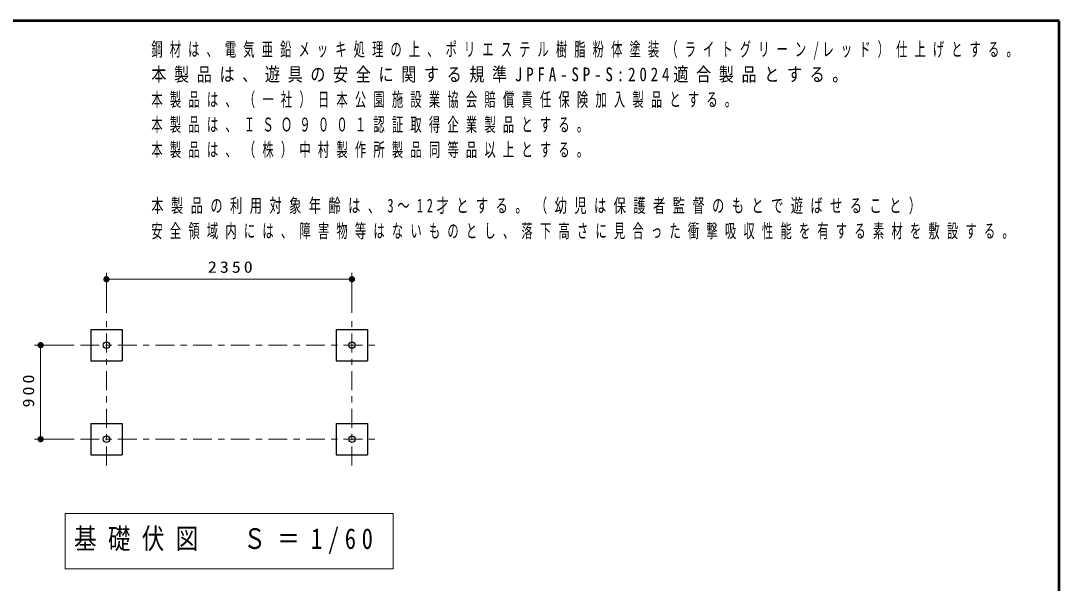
# Model space of a CAD drawing. Units: millimetres on the paper, with parts at other scales. Extents: x -365 to 0, y -12 to 257.
# Drawn here: x -165.7 to 0, y 167.3 to 257 of the extents above; entities that cross this region are included whole.
import ezdxf

# ---------------------------------------------------------------- set-up
doc = ezdxf.new("R2010")
doc.units = ezdxf.units.MM
doc.linetypes.add('USER2', pattern=[6, 3, -1, 1, -1])
doc.layers.add('LY_1', color=7, linetype='Continuous', lineweight=25)
doc.layers.add('LY_2', color=7, linetype='Continuous', lineweight=13)
doc.styles.add('ＭＳ ゴシック', font='')
doc.styles.get('ＭＳ ゴシック').set_extended_font_data('MS Gothic')

# ---------------------------------------------------------------- blocks, each defined once
blk = doc.blocks.new('filled_dot')
at = {"color": 0, "linetype": 'Continuous', "lineweight": -2, "const_width": 1.25}
blk.add_lwpolyline([(-0.625, 0, 1), (0.625, 0, 1)], format="xyb", close=True, dxfattribs=at)

msp = doc.modelspace()

# ---------------------------------------------------------------- linework, layer by layer
at = {"layer": 'LY_1', "lineweight": 13}
for p, q in [((-151.991, 210.466), (-151.991, 216.799)), ((-151.991, 215.799), (-112.824, 215.799)), ((-112.824, 210.466), (-112.824, 216.799)), ((-157.157, 205.299), (-163.491, 205.299)), ((-162.491, 190.299), (-162.491, 205.299)), ((-157.157, 190.299), (-163.491, 190.299)), ((-158.557, 178.454), (-158.557, 169.654)), ((-106.257, 178.454), (-158.557, 178.454)), ((-106.257, 169.654), (-106.257, 178.454)), ((-158.557, 169.654), (-106.257, 169.654))]:
    msp.add_line(p, q, dxfattribs=at)
at = {"layer": 'LY_1', "linetype": 'USER2', "lineweight": 13}
for p, q in [((-151.991, 186.133), (-151.991, 209.466)), ((-112.824, 186.133), (-112.824, 209.466)), ((-156.157, 205.299), (-108.657, 205.299)), ((-156.157, 190.299), (-108.657, 190.299))]:
    msp.add_line(p, q, dxfattribs=at)
at = {"layer": 'LY_1'}
for p, q in [((-154.491, 207.799), (-149.491, 207.799)), ((-154.491, 207.799), (-154.491, 202.799)), ((-149.491, 207.799), (-149.491, 202.799)), ((-115.324, 207.799), (-110.324, 207.799)), ((-115.324, 207.799), (-115.324, 202.799)), ((-110.324, 207.799), (-110.324, 202.799)), ((-154.491, 202.799), (-149.491, 202.799)), ((-115.324, 202.799), (-110.324, 202.799)), ((-154.491, 192.799), (-149.491, 192.799)), ((-154.491, 192.799), (-154.491, 187.799)), ((-149.491, 192.799), (-149.491, 187.799)), ((-115.324, 192.799), (-110.324, 192.799)), ((-115.324, 192.799), (-115.324, 187.799)), ((-110.324, 192.799), (-110.324, 187.799)), ((-154.491, 187.799), (-149.491, 187.799)), ((-115.324, 187.799), (-110.324, 187.799))]:
    msp.add_line(p, q, dxfattribs=at)
for centre in [(-151.991, 205.299), (-112.824, 205.299), (-151.991, 190.299), (-112.824, 190.299)]:
    msp.add_circle(centre, 0.504, dxfattribs=at)
at = {"layer": 'LY_2', "lineweight": 50}
for p, q in [((0, 257), (-365, 257)), ((0, 0), (0, 257))]:
    msp.add_line(p, q, dxfattribs=at)

# ---------------------------------------------------------------- block references
at = {"layer": 'LY_1', "lineweight": 13, "xscale": 0.4, "yscale": 0.4}
msp.add_blockref('filled_dot', (-151.991, 215.799), dxfattribs=at)
for p, rotation in [((-112.824, 215.799), 180), ((-162.491, 205.299), 270), ((-162.491, 190.299), 90)]:
    msp.add_blockref('filled_dot', p, dxfattribs=dict(at, rotation=rotation))

# ---------------------------------------------------------------- texts
at = {"layer": 'LY_1', "style": 'ＭＳ ゴシック'}
for s, insert, char_height, attachment_point in [('\\T1.63;\\W0.6;鋼材は、電気亜鉛メッキ処理の上、ポリエステル樹脂粉体塗装（ライトグリーン/レッド）仕上げとする。', (-144.826, 253.558), 2.199, 1), ('\\T1.51;\\W0.8;本製品は、遊具の安全に関する規準JPFA-SP-S:2024適合製品とする。', (-144.826, 249.558), 2.199, 1), ('\\T1.64;\\W0.6;本製品は、（一社）日本公園施設業協会賠償責任保険加入製品とする。', (-144.826, 245.558), 2.199, 1), ('\\T1.64;\\W0.6;本製品は、ＩＳＯ９００１認証取得企業製品とする。', (-144.826, 241.558), 2.199, 1), ('\\T1.64;\\W0.6;本製品は、（株）中村製作所製品同等品以上とする。', (-144.826, 237.558), 2.199, 1), ('\\T1.61;\\W0.65;本製品の利用対象年齢は、3～12才とする。（幼児は保護者監督のもとで遊ばせること）', (-144.826, 226.162), 2.199, 7), ('\\T1.64;\\W0.6;安全領域内には、障害物等はないものとし、落下高さに見合った衝撃吸収性能を有する素材を敷設する。', (-144.826, 222.162), 2.199, 7), ('\\T1.33;\\W1.15;2350', (-131.998, 216.799), 1.833, 8), ('\\T1.5;\\W0.8;基礎伏図\u3000Ｓ＝1/60', (-157.157, 174.054), 3.299, 4)]:
    msp.add_mtext(s, dxfattribs=dict(at, insert=insert, char_height=char_height, attachment_point=attachment_point))
at = {"layer": 'LY_1', "insert": (-163.491, 198.216), "char_height": 1.833, "attachment_point": 8, "rotation": 90, "style": 'ＭＳ ゴシック'}
msp.add_mtext('\\T1.33;\\W1.15;900', dxfattribs=at)

doc.saveas('drawing.dxf')
